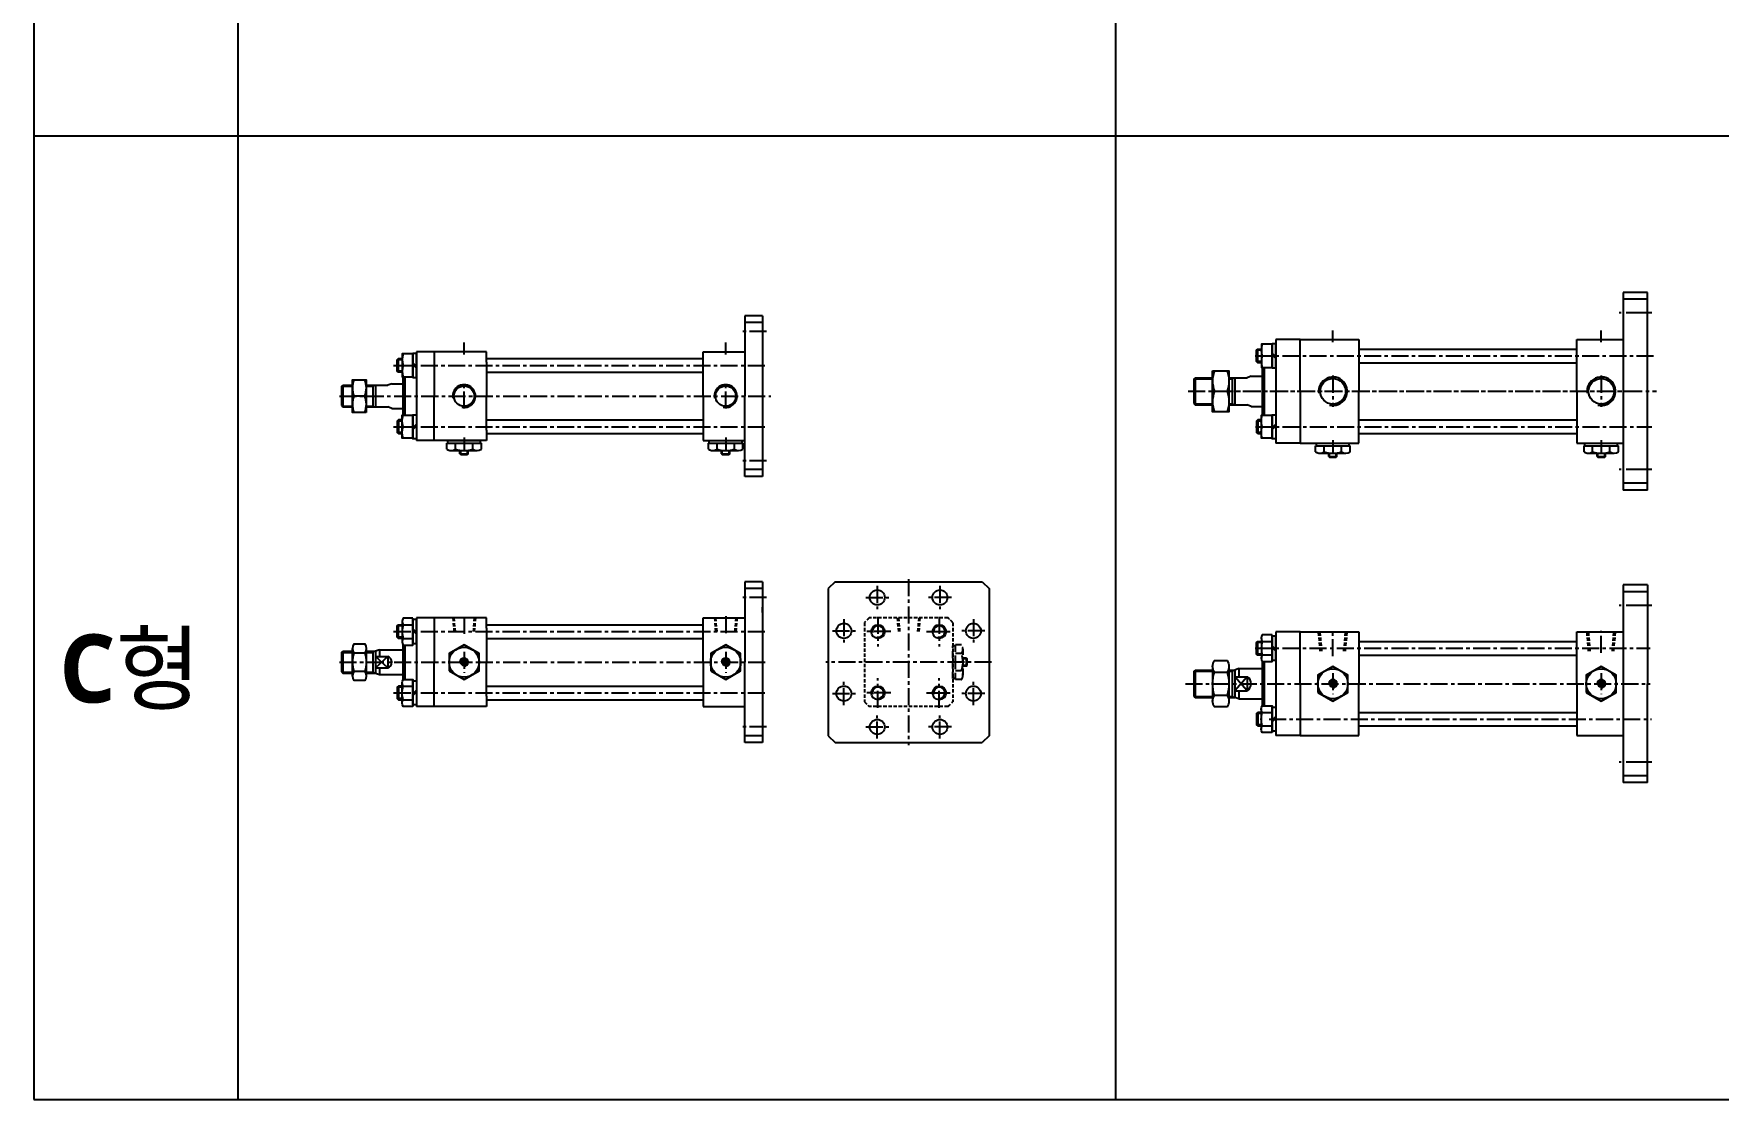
# Model space of a CAD drawing. Extents: x -819 to 9014, y 0 to 4350.
# Drawn here: x 0 to 1236, y 2786 to 3568 of the extents above; entities that cross this region are included whole.
import ezdxf

# ---------------------------------------------------------------- set-up
doc = ezdxf.new("R2010")
doc.units = 0
doc.header["$LTSCALE"] = 10
doc.header["$MEASUREMENT"] = 0
for name, pattern in [('CENTER', [2, 1.25, -0.25, 0.25, -0.25]), ('CENTERX2', [4, 2.5, -0.5, 0.5, -0.5]), ('HIDDEN', [0.375, 0.25, -0.125]), ('HIDDENX2', [0.75, 0.5, -0.25])]:
    doc.linetypes.add(name, pattern=pattern)
doc.layers.get('0').update_dxf_attribs({"linetype": 'CONTINUOUS'})
doc.layers.get('DEFPOINTS').update_dxf_attribs({"linetype": 'CONTINUOUS'})
for name, color, linetype in [('CEN', 1, 'CENTERX2'), ('CENTER', 1, 'CENTER'), ('DIM', 2, 'CONTINUOUS'), ('ML', 7, 'CONTINUOUS'), ('THIN', 3, 'CONTINUOUS')]:
    doc.layers.add(name, color=color, linetype=linetype)
doc.styles.add('문자', font='romans.shx')

msp = doc.modelspace()

# ---------------------------------------------------------------- linework, layer by layer
for p, q in [((0, 4349.7), (0, 2785.7)), ((150, 2785.7), (150, 4349.7)), ((794, 4349.7), (794, 2785.7)), ((0, 3492.7), (5072.2, 3492.7)), ((312.9, 3259.4), (313.4, 3258.9)), ((312.9, 3259.4), (318.9, 3259.4)), ((313.4, 3258.9), (318.4, 3258.9)), ((318.9, 3259.4), (318.4, 3258.9)), ((504.9, 3259.4), (505.4, 3258.9)), ((504.9, 3259.4), (510.9, 3259.4)), ((505.4, 3258.9), (510.4, 3258.9)), ((510.9, 3259.4), (510.4, 3258.9)), ((950.6, 3257.4), (951.1, 3256.9)), ((950.6, 3257.4), (956.6, 3257.4)), ((951.1, 3256.9), (956.1, 3256.9)), ((956.6, 3257.4), (956.1, 3256.9)), ((1147.6, 3257.4), (1148.1, 3256.9)), ((1147.6, 3257.4), (1153.6, 3257.4)), ((1148.1, 3256.9), (1153.1, 3256.9)), ((1153.6, 3257.4), (1153.1, 3256.9)), ((0, 2785.7), (5072.2, 2785.7))]:
    msp.add_line(p, q)
at = {"color": 7, "linetype": 'Continuous'}
for p, q in [((303.2, 3262.9), (303.2, 3267.3)), ((303.2, 3267.3), (315.9, 3267.3)), ((303.9, 3269.3), (327.9, 3269.3)), ((303.9, 3267.3), (303.9, 3269.3)), ((309.6, 3262.9), (309.6, 3267.3)), ((315.9, 3267.3), (328.6, 3267.3)), ((322.3, 3262.9), (322.3, 3267.3)), ((327.9, 3267.3), (327.9, 3269.3)), ((328.6, 3262.9), (328.6, 3267.3)), ((495.2, 3262.9), (495.2, 3267.3)), ((495.2, 3267.3), (507.9, 3267.3)), ((495.9, 3269.3), (519.9, 3269.3)), ((495.9, 3267.3), (495.9, 3269.3)), ((501.6, 3262.9), (501.6, 3267.3)), ((507.9, 3267.3), (520.6, 3267.3)), ((514.3, 3262.9), (514.3, 3267.3)), ((519.9, 3267.3), (519.9, 3269.3)), ((520.6, 3262.9), (520.6, 3267.3)), ((940.9, 3260.9), (940.9, 3265.3)), ((940.9, 3265.3), (953.6, 3265.3)), ((941.6, 3267.3), (965.6, 3267.3)), ((941.6, 3265.3), (941.6, 3267.3)), ((947.2, 3260.9), (947.2, 3265.3)), ((953.6, 3265.3), (966.3, 3265.3)), ((959.9, 3260.9), (959.9, 3265.3)), ((965.6, 3265.3), (965.6, 3267.3)), ((966.3, 3260.9), (966.3, 3265.3)), ((1137.9, 3260.9), (1137.9, 3265.3)), ((1137.9, 3265.3), (1150.6, 3265.3)), ((1138.6, 3267.3), (1162.6, 3267.3)), ((1138.6, 3265.3), (1138.6, 3267.3)), ((1144.2, 3260.9), (1144.2, 3265.3)), ((1150.6, 3265.3), (1163.3, 3265.3)), ((1156.9, 3260.9), (1156.9, 3265.3)), ((1162.6, 3265.3), (1162.6, 3267.3)), ((1163.3, 3260.9), (1163.3, 3265.3)), ((306.4, 3261.9), (325.4, 3261.9)), ((312.9, 3259.4), (312.9, 3261.9)), ((318.9, 3259.4), (318.9, 3261.9)), ((498.4, 3261.9), (517.4, 3261.9)), ((504.9, 3259.4), (504.9, 3261.9)), ((510.9, 3259.4), (510.9, 3261.9)), ((944.1, 3259.9), (963.1, 3259.9)), ((950.6, 3257.4), (950.6, 3259.9)), ((956.6, 3257.4), (956.6, 3259.9)), ((1141.1, 3259.9), (1160.1, 3259.9)), ((1147.6, 3257.4), (1147.6, 3259.9)), ((1153.6, 3257.4), (1153.6, 3259.9))]:
    msp.add_line(p, q, dxfattribs=at)
for points in [[(304.9, 3100.1), (315.9, 3093.8), (326.9, 3100.1), (326.9, 3112.8), (315.9, 3119.2), (304.9, 3112.8)], [(496.9, 3100.1), (507.9, 3093.8), (518.9, 3100.1), (518.9, 3112.8), (507.9, 3119.2), (496.9, 3112.8)], [(315.1, 3108), (314.2, 3106.5), (315.1, 3105), (316.8, 3105), (317.7, 3106.5), (316.8, 3108)], [(507.1, 3108), (506.2, 3106.5), (507.1, 3105), (508.8, 3105), (509.7, 3106.5), (508.8, 3108)], [(942.6, 3084.3), (953.6, 3078), (964.6, 3084.3), (964.6, 3097), (953.6, 3103.4), (942.6, 3097)], [(952.7, 3092.2), (951.9, 3090.7), (952.7, 3089.2), (954.5, 3089.2), (955.3, 3090.7), (954.5, 3092.2)], [(1139.6, 3084.3), (1150.6, 3078), (1161.6, 3084.3), (1161.6, 3097), (1150.6, 3103.4), (1139.6, 3097)], [(1149.7, 3092.2), (1148.9, 3090.7), (1149.7, 3089.2), (1151.5, 3089.2), (1152.3, 3090.7), (1151.5, 3092.2)]]:
    msp.add_lwpolyline(points, close=True, dxfattribs=at)
for centre, radius in [((315.9, 3106.5), 11), ((507.9, 3106.5), 11), ((315.9, 3106.5), 2.5), ((507.9, 3106.5), 2.5), ((953.6, 3090.7), 11), ((953.6, 3090.7), 2.5), ((1150.6, 3090.7), 11), ((1150.6, 3090.7), 2.5)]:
    msp.add_circle(centre, radius, dxfattribs=at)
for centre, radius, start, end in [((306.4, 3267.5), 5.62, 235.6158, 270), ((306.4, 3267.5), 5.62, 235.6158, 304.3842), ((315.9, 3282.9), 21, 252.412, 270), ((315.9, 3282.9), 21, 270, 287.588), ((325.4, 3267.5), 5.62, 235.6158, 304.3842), ((498.4, 3267.5), 5.62, 235.6158, 270), ((498.4, 3267.5), 5.62, 235.6158, 304.3842), ((507.9, 3282.9), 21, 252.412, 270), ((507.9, 3282.9), 21, 270, 287.588), ((517.4, 3267.5), 5.62, 235.6158, 304.3842), ((944.1, 3265.5), 5.62, 235.6158, 270), ((944.1, 3265.5), 5.62, 235.6158, 304.3842), ((953.6, 3280.9), 21, 252.412, 270), ((953.6, 3280.9), 21, 270, 287.588), ((963.1, 3265.5), 5.62, 235.6158, 304.3842), ((1141.1, 3265.5), 5.62, 235.6158, 270), ((1141.1, 3265.5), 5.62, 235.6158, 304.3842), ((1150.6, 3280.9), 21, 252.412, 270), ((1150.6, 3280.9), 21, 270, 287.588), ((1160.1, 3265.5), 5.62, 235.6158, 304.3842)]:
    msp.add_arc(centre, radius, start, end, dxfattribs=at)
at = {"layer": 'CEN', "color": 1, "linetype": 'CENTER', "ltscale": 1.5}
for p, q in [((1187.6, 3362.8), (1163.6, 3362.8)), ((1187.6, 3247.8), (1163.6, 3247.8)), ((1187.6, 3148.2), (1163.6, 3148.2)), ((1187.6, 3033.2), (1163.6, 3033.2))]:
    msp.add_line(p, q, dxfattribs=at)
at = {"layer": 'CEN', "color": 1, "linetype": 'CENTER'}
for p, q in [((537.9, 3349.3), (518.9, 3349.3)), ((537.9, 3254.3), (518.9, 3254.3)), ((537.9, 3154), (518.9, 3154)), ((610.7, 3154), (627.7, 3154)), ((619.2, 3162.5), (619.2, 3145.5)), ((673.7, 3154), (656.7, 3154)), ((665.2, 3162.5), (665.2, 3145.5)), ((586.2, 3129.5), (603.2, 3129.5)), ((594.7, 3138), (594.7, 3121)), ((698.2, 3129.5), (681.2, 3129.5)), ((689.7, 3138), (689.7, 3121)), ((594.7, 3075), (594.7, 3092)), ((689.7, 3075), (689.7, 3092)), ((586.2, 3083.5), (603.2, 3083.5)), ((698.2, 3083.5), (681.2, 3083.5)), ((619.2, 3050.5), (619.2, 3067.5)), ((665.2, 3050.5), (665.2, 3067.5)), ((537.9, 3059), (518.9, 3059)), ((610.7, 3059), (627.7, 3059)), ((673.7, 3059), (656.7, 3059))]:
    msp.add_line(p, q, dxfattribs=at)
at = {"layer": 'CENTER'}
for p, q in [((629.1, 3129), (610.2, 3129)), ((619.7, 3139.8), (619.7, 3118.1)), ((655.2, 3129), (674.1, 3129)), ((664.7, 3139.8), (664.7, 3118.1)), ((619.7, 3073.1), (619.7, 3094.8)), ((664.7, 3073.1), (664.7, 3094.8)), ((629.1, 3084), (610.2, 3084)), ((655.2, 3084), (674.1, 3084))]:
    msp.add_line(p, q, dxfattribs=at)
at = {"layer": 'DEFPOINTS', "color": 0, "linetype": 'ByBlock'}
msp.add_point((1184.6, 3163.2), dxfattribs=at)
at = {"layer": 'DIM'}
for p, q in [((313.4, 3258.9), (313.4, 3261.9)), ((318.4, 3258.9), (318.4, 3261.9)), ((505.4, 3258.9), (505.4, 3261.9)), ((510.4, 3258.9), (510.4, 3261.9)), ((951.1, 3256.9), (951.1, 3259.9)), ((956.1, 3256.9), (956.1, 3259.9)), ((1148.1, 3256.9), (1148.1, 3259.9)), ((1153.1, 3256.9), (1153.1, 3259.9))]:
    msp.add_line(p, q, dxfattribs=at)
for centre in [(315.9, 3106.5), (507.9, 3106.5), (953.6, 3090.7), (1150.6, 3090.7)]:
    msp.add_arc(centre, 3, 270, 180, dxfattribs=at)
at = {"layer": 'ML'}
for p, q in [((1166.6, 3377.8), (1166.6, 3232.8)), ((1184.6, 3377.8), (1166.6, 3377.8)), ((1184.6, 3232.8), (1184.6, 3377.8)), ((1184.6, 3372.8), (1166.6, 3372.8)), ((521.9, 3360.8), (521.9, 3301.8)), ((534.9, 3360.8), (521.9, 3360.8)), ((534.9, 3355.8), (521.9, 3355.8)), ((534.9, 3360.8), (534.9, 3242.8)), ((911.6, 3343.3), (911.6, 3267.3)), ((929.6, 3343.3), (911.6, 3343.3)), ((929.6, 3305.3), (929.6, 3343.3)), ((929.6, 3343.3), (972.6, 3343.3)), ((972.6, 3343.3), (972.6, 3305.3)), ((1132.6, 3305.3), (1132.6, 3343.3)), ((1132.6, 3343.3), (1166.6, 3343.3)), ((267.7, 3319.3), (267.7, 3329.3)), ((278.4, 3326.3), (280.9, 3323.8)), ((280.9, 3334.3), (280.9, 3269.3)), ((293.9, 3334.3), (280.9, 3334.3)), ((332.4, 3334.3), (293.9, 3334.3)), ((293.9, 3334.3), (293.9, 3301.8)), ((332.4, 3326.8), (332.4, 3334.3)), ((332.4, 3326.8), (332.4, 3301.8)), ((491.4, 3301.8), (491.4, 3334.3)), ((491.4, 3334.3), (521.9, 3334.3)), ((898.4, 3326.3), (898.4, 3336.3)), ((901.8, 3331.3), (909.1, 3331.3)), ((909.1, 3333.3), (911.6, 3330.8)), ((909.1, 3331.8), (911.6, 3329.3)), ((270.9, 3315.8), (270.9, 3287.8)), ((271.2, 3324.3), (278.4, 3324.3)), ((272.4, 3315.8), (272.4, 3287.8)), ((278.4, 3324.8), (280.9, 3322.3)), ((852.6, 3315.3), (852.6, 3295.3)), ((879.6, 3315.3), (879.6, 3295.3)), ((881.6, 3315.3), (881.6, 3295.3)), ((893.6, 3316.5), (890.6, 3315.3)), ((901.6, 3322.8), (901.6, 3287.8)), ((903.1, 3322.8), (903.1, 3287.8)), ((225.9, 3308.8), (226.9, 3309.8)), ((225.9, 3308.8), (225.9, 3294.8)), ((226.9, 3309.8), (226.9, 3293.8)), ((244.1, 3301.8), (235.2, 3301.8)), ((248.9, 3309.8), (248.9, 3293.8)), ((250.9, 3309.8), (250.9, 3293.8)), ((262.9, 3310.8), (259.9, 3309.8)), ((293.9, 3269.3), (293.9, 3301.8)), ((332.4, 3276.8), (332.4, 3301.8)), ((491.4, 3301.8), (491.4, 3269.3)), ((521.9, 3242.8), (521.9, 3301.8)), ((865.2, 3305.3), (875.9, 3305.3)), ((929.6, 3305.3), (929.6, 3267.3)), ((972.6, 3267.3), (972.6, 3305.3)), ((1132.6, 3305.3), (1132.6, 3267.3)), ((225.9, 3294.8), (226.9, 3293.8)), ((262.9, 3292.8), (259.9, 3293.8)), ((893.6, 3294.1), (890.6, 3295.3)), ((267.7, 3284.3), (267.7, 3274.3)), ((271.2, 3279.3), (278.4, 3279.3)), ((278.4, 3278.8), (280.9, 3281.3)), ((278.4, 3277.3), (280.9, 3279.8)), ((332.4, 3276.8), (332.4, 3269.3)), ((898.4, 3284.3), (898.4, 3274.3)), ((901.8, 3279.3), (909.1, 3279.3)), ((909.1, 3278.8), (911.6, 3281.3)), ((909.1, 3277.3), (911.6, 3279.8)), ((293.9, 3269.3), (280.9, 3269.3)), ((332.4, 3269.3), (293.9, 3269.3)), ((491.4, 3269.3), (521.9, 3269.3)), ((929.6, 3267.3), (911.6, 3267.3)), ((929.6, 3267.3), (972.6, 3267.3)), ((1132.6, 3267.3), (1166.6, 3267.3)), ((534.9, 3247.8), (521.9, 3247.8)), ((534.9, 3242.8), (521.9, 3242.8)), ((1184.6, 3237.8), (1166.6, 3237.8)), ((1184.6, 3232.8), (1166.6, 3232.8)), ((521.9, 3165.5), (521.9, 3106.5)), ((534.9, 3165.5), (521.9, 3165.5)), ((534.9, 3165.5), (534.9, 3047.5)), ((588.2, 3165.5), (583.2, 3160.5)), ((588.2, 3165.5), (696.2, 3165.5)), ((696.2, 3165.5), (701.2, 3160.5)), ((534.9, 3160.5), (521.9, 3160.5)), ((583.2, 3160.5), (583.2, 3052.5)), ((701.2, 3160.5), (701.2, 3052.5)), ((1166.6, 3163.2), (1166.6, 3018.2)), ((1184.6, 3163.2), (1166.6, 3163.2)), ((1184.6, 3158.2), (1166.6, 3158.2)), ((1184.6, 3163.2), (1184.6, 3090.7)), ((267.7, 3124), (267.7, 3134)), ((270.4, 3136.3), (270.4, 3121.6)), ((271.2, 3133.9), (278.4, 3133.9)), ((278.4, 3130.9), (280.9, 3128.4)), ((278.4, 3129.5), (280.9, 3127)), ((293.9, 3139), (280.9, 3139)), ((280.9, 3139), (280.9, 3074)), ((293.9, 3139), (293.9, 3106.5)), ((332.4, 3139), (293.9, 3139)), ((332.4, 3131.5), (332.4, 3139)), ((332.4, 3131.5), (332.4, 3106.5)), ((491.4, 3139), (521.9, 3139)), ((491.4, 3106.5), (491.4, 3139)), ((929.6, 3128.7), (911.6, 3128.7)), ((911.6, 3128.7), (911.6, 3052.7)), ((929.6, 3128.7), (972.6, 3128.7)), ((929.6, 3090.7), (929.6, 3128.7)), ((972.6, 3128.7), (972.6, 3090.7)), ((1132.6, 3090.7), (1132.6, 3128.7)), ((1132.6, 3128.7), (1166.6, 3128.7)), ((234.1, 3096.3), (234.1, 3116.6)), ((244.2, 3096.3), (244.2, 3116.6)), ((270.9, 3119.6), (270.9, 3093.3)), ((271.2, 3124), (278.4, 3124)), ((272.4, 3119.1), (272.4, 3093.8)), ((898.4, 3111.7), (898.4, 3121.7)), ((901.1, 3124), (901.1, 3109.3)), ((901.8, 3121.6), (909.1, 3121.6)), ((909.1, 3118.6), (911.6, 3116.1)), ((909.1, 3117.2), (911.6, 3114.7)), ((225.9, 3113.5), (226.9, 3114.5)), ((225.9, 3113.5), (225.9, 3099.5)), ((226.9, 3114.5), (226.9, 3098.5)), ((243.1, 3113.2), (235.2, 3113.2)), ((248.9, 3114.5), (248.9, 3098.5)), ((253.9, 3115.5), (250.9, 3114.5)), ((250.9, 3114.5), (250.9, 3098.5)), ((250.9, 3110.6), (259.9, 3110.6)), ((253.9, 3115.5), (253.9, 3110.6)), ((259.9, 3110.6), (259.9, 3102.3)), ((293.9, 3074), (293.9, 3106.5)), ((332.4, 3081.5), (332.4, 3106.5)), ((491.4, 3106.5), (491.4, 3074)), ((521.9, 3047.5), (521.9, 3106.5)), ((901.6, 3107.3), (901.6, 3074.1)), ((901.8, 3111.8), (909.1, 3111.8)), ((903.1, 3106.9), (903.1, 3074.5)), ((225.9, 3099.5), (226.9, 3098.5)), ((243.1, 3099.7), (235.2, 3099.7)), ((250.9, 3102.3), (259.9, 3102.3)), ((250.9, 3098.5), (253.9, 3097.5)), ((253.9, 3102.3), (253.9, 3097.5)), ((270.4, 3076.6), (270.4, 3091.3)), ((852.6, 3100.7), (852.6, 3080.7)), ((865.3, 3103.4), (865.3, 3077.9)), ((866.6, 3099.2), (876, 3099.2)), ((877.3, 3103.4), (877.3, 3077.9)), ((879.6, 3100.7), (879.6, 3080.7)), ((884.6, 3101.9), (881.6, 3100.7)), ((881.6, 3100.7), (881.6, 3080.7)), ((881.6, 3095.7), (890.9, 3095.7)), ((884.6, 3101.9), (884.6, 3095.7)), ((890.6, 3095.7), (890.6, 3085.6)), ((267.7, 3089), (267.7, 3079)), ((271.2, 3088.9), (278.4, 3088.9)), ((271.2, 3079), (278.4, 3079)), ((278.4, 3083.4), (280.9, 3085.9)), ((278.4, 3082), (280.9, 3084.5)), ((332.4, 3081.5), (332.4, 3074)), ((866.6, 3082.2), (876, 3082.2)), ((881.6, 3085.6), (890.6, 3085.6)), ((884.6, 3079.5), (881.6, 3080.7)), ((884.6, 3085.6), (884.6, 3079.5)), ((929.6, 3090.7), (929.6, 3052.7)), ((972.6, 3052.7), (972.6, 3090.7)), ((1132.6, 3090.7), (1132.6, 3052.7)), ((1184.6, 3018.2), (1184.6, 3090.7)), ((293.9, 3074), (280.9, 3074)), ((332.4, 3074), (293.9, 3074)), ((491.4, 3074), (521.9, 3074)), ((898.4, 3069.7), (898.4, 3059.7)), ((901.1, 3057.3), (901.1, 3072)), ((901.8, 3069.6), (909.1, 3069.6)), ((909.1, 3064.1), (911.6, 3066.6)), ((901.8, 3059.8), (909.1, 3059.8)), ((909.1, 3062.7), (911.6, 3065.2)), ((534.9, 3052.5), (521.9, 3052.5)), ((534.9, 3047.5), (521.9, 3047.5)), ((583.2, 3052.5), (588.2, 3047.5)), ((588.2, 3047.5), (696.2, 3047.5)), ((701.2, 3052.5), (696.2, 3047.5)), ((929.6, 3052.7), (911.6, 3052.7)), ((929.6, 3052.7), (972.6, 3052.7)), ((1132.6, 3052.7), (1166.6, 3052.7)), ((1184.6, 3023.2), (1166.6, 3023.2)), ((1184.6, 3018.2), (1166.6, 3018.2))]:
    msp.add_line(p, q, dxfattribs=at)
at = {"layer": 'ML', "color": 1, "linetype": 'CENTER'}
for p, q in [((315.9, 3332.3), (315.9, 3341)), ((507.9, 3332.3), (507.9, 3341)), ((953.6, 3341.3), (953.6, 3350)), ((1150.6, 3341.3), (1150.6, 3350)), ((896.5, 3331.3), (1191.4, 3331.3)), ((264.2, 3324.3), (538.3, 3324.3)), ((953.6, 3316.8), (953.6, 3293.8)), ((1150.6, 3316.8), (1150.6, 3293.8)), ((224.5, 3301.8), (541, 3301.8)), ((315.9, 3292.6), (315.9, 3311)), ((507.9, 3292.6), (507.9, 3311)), ((847.4, 3305.3), (1170.2, 3305.3)), ((868.2, 3305.3), (1191, 3305.3)), ((264.2, 3279.3), (538.3, 3279.3)), ((896.7, 3279.3), (1187.8, 3279.3)), ((315.9, 3271.5), (315.9, 3261.1)), ((507.9, 3271.5), (507.9, 3261.1)), ((953.6, 3269.5), (953.6, 3259.1)), ((1150.6, 3269.5), (1150.6, 3259.1)), ((642.2, 3167.5), (642.2, 3045.5)), ((264.2, 3129), (538.3, 3129)), ((315.9, 3139.9), (315.9, 3127.3)), ((507.9, 3140.3), (507.9, 3126.8)), ((953.6, 3110.9), (953.6, 3129.6)), ((1150.6, 3113.4), (1150.6, 3129.6)), ((896.5, 3116.7), (1186.4, 3116.7)), ((224.5, 3106.5), (538.9, 3106.5)), ((315.9, 3114.2), (315.9, 3098.8)), ((507.9, 3114.2), (507.9, 3098.8)), ((703.1, 3106.5), (581.4, 3106.5)), ((953.6, 3098.4), (953.6, 3083)), ((1150.6, 3098.4), (1150.6, 3083)), ((264.2, 3084), (538.3, 3084)), ((845.3, 3090.7), (1186.4, 3090.7)), ((906.7, 3064.7), (1187.5, 3064.7))]:
    msp.add_line(p, q, dxfattribs=at)
at = {"layer": 'ML', "color": 7, "linetype": 'Continuous'}
for p, q in [((332.4, 3329.3), (491.4, 3329.3)), ((972.6, 3336.3), (1132.6, 3336.3)), ((972.6, 3326.3), (1132.6, 3326.3)), ((332.4, 3319.3), (491.4, 3319.3)), ((851.6, 3314.3), (852.6, 3315.3)), ((851.6, 3314.3), (851.6, 3296.3)), ((852.6, 3315.3), (865.2, 3315.3)), ((877.2, 3315.3), (881.6, 3315.3)), ((881.6, 3315.3), (890.6, 3315.3)), ((893.6, 3316.5), (901.6, 3316.5)), ((226.9, 3309.8), (234.1, 3309.8)), ((244.1, 3309.8), (259.9, 3309.8)), ((262.9, 3310.8), (270.9, 3310.8)), ((226.9, 3293.8), (234.1, 3293.8)), ((244.1, 3293.8), (259.9, 3293.8)), ((262.9, 3292.8), (270.9, 3292.8)), ((851.6, 3296.3), (852.6, 3295.3)), ((852.6, 3295.3), (865.2, 3295.3)), ((877.2, 3295.3), (881.6, 3295.3)), ((881.6, 3295.3), (890.6, 3295.3)), ((893.6, 3294.1), (901.6, 3294.1)), ((332.4, 3284.3), (491.4, 3284.3)), ((972.6, 3284.3), (1132.6, 3284.3)), ((332.4, 3274.3), (491.4, 3274.3)), ((972.6, 3274.3), (1132.6, 3274.3)), ((332.4, 3134), (491.4, 3134)), ((332.4, 3124), (491.4, 3124)), ((972.6, 3121.7), (1132.6, 3121.7)), ((226.9, 3114.5), (234.1, 3114.5)), ((244.2, 3114.5), (250.9, 3114.5)), ((253.9, 3115.5), (270.9, 3115.5)), ((972.6, 3111.7), (1132.6, 3111.7)), ((226.9, 3098.5), (234.1, 3098.5)), ((244.2, 3098.5), (250.9, 3098.5)), ((253.9, 3097.5), (270.9, 3097.5)), ((851.6, 3099.7), (852.6, 3100.7)), ((851.6, 3099.7), (851.6, 3081.7)), ((852.6, 3100.7), (865.3, 3100.7)), ((877.3, 3100.7), (881.6, 3100.7)), ((884.6, 3101.9), (901.6, 3101.9)), ((332.4, 3089), (491.4, 3089)), ((332.4, 3079), (491.4, 3079)), ((851.6, 3081.7), (852.6, 3080.7)), ((852.6, 3080.7), (865.3, 3080.7)), ((877.3, 3080.7), (881.6, 3080.7)), ((884.6, 3079.5), (901.6, 3079.5)), ((972.6, 3069.7), (1132.6, 3069.7)), ((972.6, 3059.7), (1132.6, 3059.7))]:
    msp.add_line(p, q, dxfattribs=at)
at = {"layer": 'ML', "color": 2, "linetype": 'Continuous'}
for p, q in [((851.8, 3314.5), (865.2, 3314.5)), ((877.2, 3314.5), (879.6, 3314.5)), ((226.2, 3309), (234.1, 3309)), ((244.1, 3309), (248.9, 3309)), ((226.2, 3294.5), (234.1, 3294.5)), ((244.1, 3294.5), (248.9, 3294.5)), ((851.8, 3296), (865.2, 3296)), ((877.2, 3296), (879.6, 3296)), ((226.2, 3113.7), (234.1, 3113.7)), ((244.2, 3113.7), (248.9, 3113.7)), ((226.2, 3099.2), (234.1, 3099.2)), ((244.2, 3099.2), (248.9, 3099.2)), ((851.8, 3099.9), (865.3, 3099.9)), ((877.3, 3099.9), (879.6, 3099.9)), ((851.8, 3081.4), (865.3, 3081.4)), ((877.3, 3081.4), (879.6, 3081.4))]:
    msp.add_line(p, q, dxfattribs=at)
at = {"layer": 'ML', "color": 2}
for p, q in [((879.6, 3314.5), (880.9, 3315.3)), ((248.9, 3309), (250.2, 3309.8)), ((248.9, 3294.5), (250.2, 3293.8)), ((879.6, 3296), (880.9, 3295.3)), ((534.9, 3143), (534.9, 3147)), ((248.9, 3113.7), (250.2, 3114.5)), ((259.9, 3110.6), (250.9, 3102.3)), ((259.9, 3102.3), (250.9, 3110.6)), ((248.9, 3099.2), (250.2, 3098.5)), ((879.6, 3099.9), (880.9, 3100.7)), ((890.6, 3095.7), (881.6, 3085.6)), ((890.6, 3085.6), (881.6, 3095.7)), ((879.6, 3081.4), (880.9, 3080.7))]:
    msp.add_line(p, q, dxfattribs=at)
at = {"layer": 'ML', "color": 6, "linetype": 'HIDDEN'}
for p, q in [((307.6, 3139), (308.5, 3129)), ((308.4, 3139), (309.3, 3129)), ((323.4, 3139), (322.5, 3129)), ((324.2, 3139), (323.4, 3129)), ((499.6, 3139), (500.5, 3129)), ((500.4, 3139), (501.3, 3129)), ((515.4, 3139), (514.5, 3129)), ((516.2, 3139), (515.4, 3129)), ((609.7, 3135.4), (609.7, 3077.5)), ((671.1, 3139), (613.2, 3139)), ((633.8, 3139), (634.7, 3129)), ((634.7, 3139), (635.6, 3129)), ((649.6, 3139), (648.8, 3129)), ((650.5, 3139), (649.6, 3129)), ((674.7, 3135.4), (674.7, 3077.5)), ((944.3, 3114.7), (943.1, 3128.7)), ((945.5, 3114.7), (944.3, 3128.7)), ((961.7, 3114.7), (962.9, 3128.7)), ((962.8, 3114.7), (964.1, 3128.7)), ((1141.3, 3114.7), (1140.1, 3128.7)), ((1142.5, 3114.7), (1141.3, 3128.7)), ((1158.7, 3114.7), (1159.9, 3128.7)), ((1159.8, 3114.7), (1161.1, 3128.7)), ((671.1, 3074), (613.2, 3074))]:
    msp.add_line(p, q, dxfattribs=at)
at = {"layer": 'ML', "color": 6, "linetype": 'HIDDENX2'}
for p, q in [((674.7, 3094.5), (674.7, 3118.5)), ((676.7, 3118.5), (674.7, 3118.5)), ((681.1, 3119.2), (676.7, 3119.2)), ((676.7, 3106.5), (676.7, 3119.2)), ((682.1, 3096.9), (682.1, 3116)), ((681.1, 3112.8), (676.7, 3112.8)), ((676.7, 3093.8), (676.7, 3106.5)), ((684.6, 3109.5), (682.1, 3109.5)), ((685.1, 3109), (682.1, 3109)), ((685.1, 3104), (682.1, 3104)), ((684.6, 3103.5), (684.6, 3109.5)), ((684.6, 3109.5), (685.1, 3109)), ((684.6, 3103.5), (685.1, 3104)), ((685.1, 3104), (685.1, 3109)), ((676.7, 3094.5), (674.7, 3094.5)), ((681.1, 3100.1), (676.7, 3100.1)), ((681.1, 3093.8), (676.7, 3093.8)), ((684.6, 3103.5), (682.1, 3103.5))]:
    msp.add_line(p, q, dxfattribs=at)
at = {"layer": 'ML'}
for points in [[(909.1, 3339.8), (901.1, 3339.8), (901.1, 3322.8), (909.1, 3322.8)], [(278.4, 3332.8), (270.4, 3332.8), (270.4, 3315.8), (278.4, 3315.8)], [(244.1, 3289.8), (234.1, 3289.8), (234.1, 3313.8), (244.1, 3313.8)], [(865.2, 3320.3), (877.2, 3320.3), (877.2, 3290.3), (865.2, 3290.3)], [(278.4, 3270.8), (270.4, 3270.8), (270.4, 3287.8), (278.4, 3287.8)], [(909.1, 3270.8), (901.1, 3270.8), (901.1, 3287.8), (909.1, 3287.8)]]:
    msp.add_lwpolyline(points, close=True, dxfattribs=at)
for points in [[(901.8, 3339.8, 0.178633), (901.8, 3331.3, 0.178633), (901.8, 3322.8)], [(271.2, 3332.8, 0.178633), (271.2, 3324.3, 0.178633), (271.2, 3315.8)], [(235.2, 3289.8, -0.178633), (235.2, 3301.8, -0.178633), (235.2, 3313.8)], [(243.1, 3289.8, 0.178633), (243.1, 3301.8, 0.178633), (243.1, 3313.8)], [(866.6, 3320.3, 0.178633), (866.6, 3305.3, 0.178633), (866.6, 3290.3)], [(875.9, 3320.3, -0.178633), (875.9, 3305.3, -0.178633), (875.9, 3290.3)], [(271.2, 3270.8, -0.178633), (271.2, 3279.3, -0.178633), (271.2, 3287.8)], [(901.8, 3270.8, -0.178633), (901.8, 3279.3, -0.178633), (901.8, 3287.8)], [(278.4, 3138.8), (271.2, 3138.8, 0.309401), (271.2, 3133.9, 0.154701), (271.2, 3124, 0.309401), (271.2, 3119.1), (278.4, 3119.1), (278.4, 3138.8)], [(243.1, 3099.7, -0.309401), (243.1, 3093), (235.2, 3093, -0.309401), (235.2, 3099.7, -0.154701), (235.2, 3113.2, -0.309401), (235.2, 3120), (243.1, 3120, -0.309401), (243.1, 3113.2, -0.154701), (243.1, 3099.7, 0.178633)], [(909.1, 3126.5), (901.8, 3126.5, 0.309401), (901.8, 3121.6, 0.154701), (901.8, 3111.8, 0.309401), (901.8, 3106.9), (909.1, 3106.9), (909.1, 3126.5)], [(866.6, 3099.2, -0.309401), (866.6, 3107.7), (876, 3107.7, -0.309401), (876, 3099.2, -0.154701), (876, 3082.2, -0.309401), (876, 3073.7), (866.6, 3073.7, -0.309401), (866.6, 3082.2, -0.154701), (866.6, 3099.2)], [(278.4, 3074.1), (271.2, 3074.1, -0.309401), (271.2, 3079, -0.154701), (271.2, 3088.9, -0.309401), (271.2, 3093.8), (278.4, 3093.8), (278.4, 3074.1)], [(909.1, 3054.9), (901.8, 3054.9, -0.309401), (901.8, 3059.8, -0.154701), (901.8, 3069.6, -0.309401), (901.8, 3074.5), (909.1, 3074.5), (909.1, 3054.9)]]:
    msp.add_lwpolyline(points, format="xyb", dxfattribs=at)
for points in [[(911.6, 3322.5), (911.6, 3340.1), (909.1, 3340.1), (909.1, 3322.5), (911.6, 3322.5)], [(270.4, 3319.3), (267.7, 3319.3), (266.9, 3320.1), (266.9, 3328.5), (267.7, 3329.3), (270.4, 3329.3)], [(280.9, 3315.5), (280.9, 3333.1), (278.4, 3333.1), (278.4, 3315.5), (280.9, 3315.5)], [(901.1, 3326.3), (898.4, 3326.3), (897.6, 3327.1), (897.6, 3335.5), (898.4, 3336.3), (901.1, 3336.3)], [(270.4, 3284.3), (267.7, 3284.3), (266.9, 3283.5), (266.9, 3275.1), (267.7, 3274.3), (270.4, 3274.3)], [(280.9, 3288.1), (280.9, 3270.5), (278.4, 3270.5), (278.4, 3288.1), (280.9, 3288.1)], [(901.1, 3284.3), (898.4, 3284.3), (897.6, 3283.5), (897.6, 3275.1), (898.4, 3274.3), (901.1, 3274.3)], [(911.6, 3288.1), (911.6, 3270.5), (909.1, 3270.5), (909.1, 3288.1), (911.6, 3288.1)], [(270.4, 3124), (267.7, 3124), (266.9, 3124.8), (266.9, 3133.1), (267.7, 3134), (270.4, 3134)], [(280.9, 3120.2), (280.9, 3137.8), (278.4, 3137.8), (278.4, 3120.2), (280.9, 3120.2)], [(901.1, 3111.7), (898.4, 3111.7), (897.6, 3112.5), (897.6, 3120.9), (898.4, 3121.7), (901.1, 3121.7)], [(911.6, 3107.9), (911.6, 3125.5), (909.1, 3125.5), (909.1, 3107.9), (911.6, 3107.9)], [(280.9, 3092.8), (280.9, 3075.2), (278.4, 3075.2), (278.4, 3092.8), (280.9, 3092.8)], [(270.4, 3089), (267.7, 3089), (266.9, 3088.1), (266.9, 3079.8), (267.7, 3079), (270.4, 3079)], [(901.1, 3069.7), (898.4, 3069.7), (897.6, 3068.9), (897.6, 3060.5), (898.4, 3059.7), (901.1, 3059.7)], [(911.6, 3073.5), (911.6, 3055.9), (909.1, 3055.9), (909.1, 3073.5), (911.6, 3073.5)]]:
    msp.add_lwpolyline(points, dxfattribs=at)
for centre, radius in [((953.6, 3305.3), 9.32), ((1150.6, 3305.3), 9.32), ((315.9, 3301.8), 7.48), ((507.9, 3301.8), 7.48), ((619.2, 3154), 5.5), ((665.2, 3154), 5.5), ((594.7, 3129.5), 5.5), ((619.7, 3129), 5), ((664.7, 3129), 5), ((689.7, 3129.5), 5.5), ((594.7, 3083.5), 5.5), ((619.7, 3084), 5), ((664.7, 3084), 5), ((689.7, 3083.5), 5.5), ((619.2, 3059), 5.5), ((665.2, 3059), 5.5)]:
    msp.add_circle(centre, radius, dxfattribs=at)
at = {"layer": 'ML', "color": 2}
for centre, radius, start, end in [((953.6, 3305.3), 10.5, 255.8665, 186.9898), ((1150.6, 3305.3), 10.5, 255.8665, 186.9898), ((315.9, 3301.8), 8.33, 257.7757, 190.5803), ((507.9, 3301.8), 8.33, 257.7757, 190.5803), ((619.7, 3129), 4.19, 259.1333, 190.7369), ((664.7, 3129), 4.19, 256.0782, 189.9609), ((619.7, 3084), 4.19, 259.5017, 192.7138), ((664.7, 3084), 4.19, 256.8489, 192.1583)]:
    msp.add_arc(centre, radius, start, end, dxfattribs=at)
at = {"layer": 'ML', "color": 6, "linetype": 'HIDDEN'}
for start, end in [(131.6579, 138.3421), (41.6579, 48.3421), (221.6579, 228.3421), (311.6579, 318.3421)]:
    msp.add_arc((642.2, 3106.5), 43.5, start, end, dxfattribs=at)
at = {"layer": 'ML', "color": 6, "linetype": 'HIDDENX2'}
for centre, radius, start, end in [((676.4, 3116), 5.62, 325.6158, 34.3842), ((661, 3106.5), 21, 0, 17.588), ((661, 3106.5), 21, 342.412, 0), ((676.4, 3096.9), 5.62, 325.6158, 34.3842), ((676.4, 3096.9), 5.62, 325.6158, 0)]:
    msp.add_arc(centre, radius, start, end, dxfattribs=at)
at = {"layer": 'ML'}
for centre, radius, start, end in [((258.6, 3106.5), 4.33, 287.9202, 72.0798), ((887.7, 3090.8), 5.89, 299.364, 57.3312)]:
    msp.add_arc(centre, radius, start, end, dxfattribs=at)
at = {"layer": 'THIN', "color": 2}
for p, q in [((270.4, 3328.5), (266.9, 3328.5)), ((901.1, 3335.5), (897.6, 3335.5)), ((901.1, 3327.1), (897.6, 3327.1)), ((270.4, 3320.1), (266.9, 3320.1)), ((270.4, 3283.5), (266.9, 3283.5)), ((901.1, 3283.5), (897.6, 3283.5)), ((270.4, 3275.1), (266.9, 3275.1)), ((901.1, 3275.1), (897.6, 3275.1)), ((270.4, 3133.1), (266.9, 3133.1)), ((270.4, 3124.8), (266.9, 3124.8)), ((901.1, 3120.9), (897.6, 3120.9)), ((901.1, 3112.5), (897.6, 3112.5)), ((270.4, 3088.1), (266.9, 3088.1)), ((270.4, 3079.8), (266.9, 3079.8)), ((901.1, 3068.9), (897.6, 3068.9)), ((901.1, 3060.5), (897.6, 3060.5))]:
    msp.add_line(p, q, dxfattribs=at)

# ---------------------------------------------------------------- texts
at = {"insert": (18.7, 3126.9), "char_height": 50, "attachment_point": 1, "style": '문자'}
msp.add_mtext_dynamic_manual_height_columns('{\\fMalgun Gothic|b1|i0|c129|p50;C형}', width=655.383, gutter_width=160, heights=[-66.4], dxfattribs=at)

doc.saveas('drawing.dxf')
